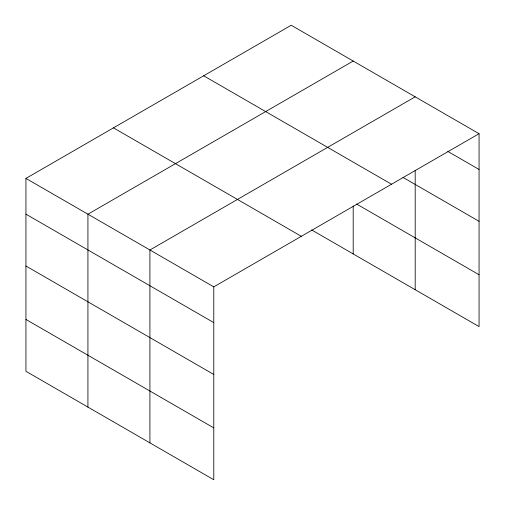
<?xml version="1.0" encoding="UTF-8"?>
<svg xmlns="http://www.w3.org/2000/svg" width="505" height="505" viewBox="0 0 505 505"><rect width="100%" height="100%" fill="white"/><g stroke="black" fill="none" stroke-linecap="round" stroke-linejoin="round"><path stroke-width="0.76" d="M479.062 133.699L291.215 25.25L25.938 178.404L25.938 371.301L213.785 479.75L213.785 286.859L479.062 133.699L479.062 326.596L311.654 229.939M353.203 61.042L87.927 214.196L87.927 407.087M415.192 96.827L149.916 249.988L149.916 442.879M447.809 151.412L479.062 169.459M402.933 177.362L479.062 221.31M203.673 75.794L391.52 184.243M356.612 204.045L479.062 274.739M113.48 127.866L301.327 236.315M25.938 178.404L213.785 286.859M25.938 214.164L213.785 322.613M25.938 266.015L213.785 374.47M25.938 319.444L213.785 427.893M415.192 170.299L415.192 289.718M353.203 206.002L353.203 253.933"/></g></svg>
